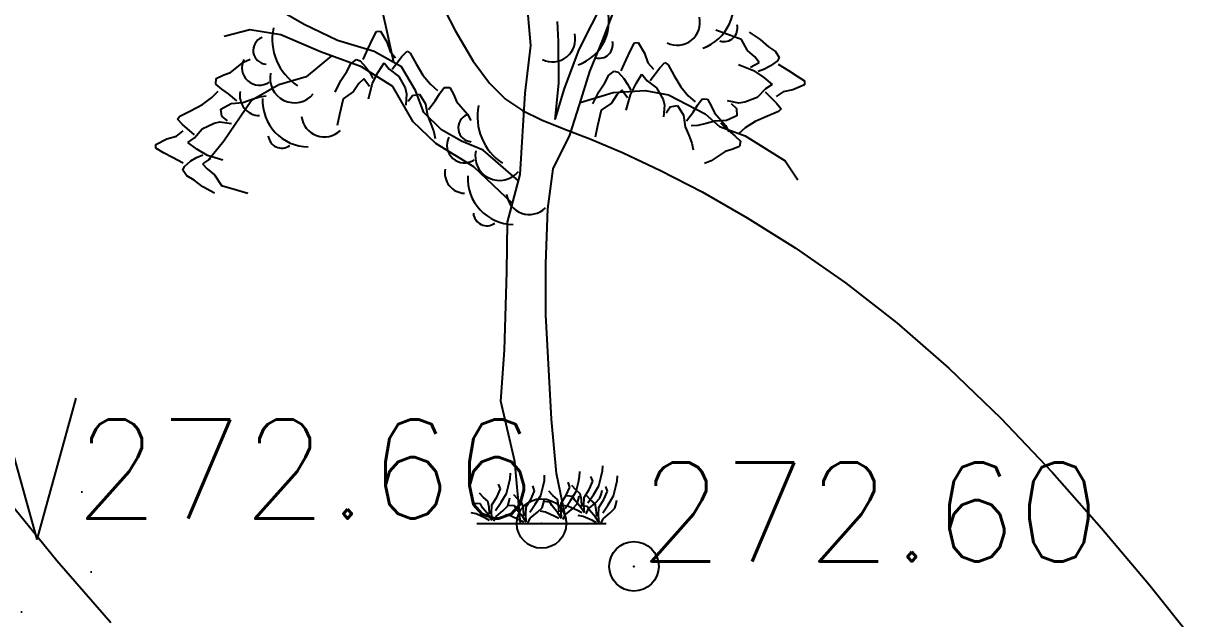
# Model space of a CAD drawing. Header units: millimetres. Extents: x 524954 to 526204, y 9523489 to 9524010.
# Drawn here: x 525404.87 to 525416.68, y 9523619.21 to 9523625.22 of the extents above; entities that cross this region are included whole.
import ezdxf
from ezdxf.enums import TextEntityAlignment as Align

# ---------------------------------------------------------------- set-up
doc = ezdxf.new("R2010")
doc.units = ezdxf.units.MM
doc.header["$PDMODE"] = 32
doc.header["$PDSIZE"] = 0.5
doc.linetypes.add('ACAD_ISO12W100', pattern=[21, 12, -3, 0, -3, 0, -3])
doc.linetypes.add('CACHE2', pattern=[4.7625, 3.175, -1.5875])
for name, color, linetype in [('Arbre', 34, 'ACAD_ISO12W100'), ('CN_01_00', 3, 'Continuous'), ('CN_02_00', 4, 'Continuous'), ('TopoAlt', 3, 'Continuous'), ('TOPOJIS', 7, 'Continuous'), ('Végétation_Plantation', 70, 'Continuous')]:
    doc.layers.add(name, color=color, linetype=linetype)
doc.styles.add('Simplex 1.0', font='Simplex.shx', dxfattribs={"width": 0.99, "height": 1})

# ---------------------------------------------------------------- blocks, each defined once
blk = doc.blocks.new('TCPOINT M')
at = {"color": 0}
blk.add_point((0, 0), dxfattribs=at)
at = {"layer": 'TopoAlt', "style": 'Simplex 1.0', "width": 0.99}
blk.add_attdef('ALT', (0.15, 0.15), '', height=1, dxfattribs=at)
blk = doc.blocks.new('v088')
at = {"linetype": 'Continuous'}
for p, q in [((-0.107, 4.829), (-0.165, 5.487)), ((0.51, 5.041), (0.671, 5.368)), ((-1.559, 4.967), (-1.635, 5.301)), ((-2.4, 5.043), (-2.621, 5.169)), ((0.619, 4.888), (0.731, 5.176)), ((-2.946, 4.988), (-3.206, 4.92)), ((-2.634, 4.938), (-2.946, 4.988)), ((-2.061, 4.882), (-2.4, 5.043)), ((-1.492, 4.659), (-1.559, 4.967)), ((0.172, 4.872), (0.161, 5.071)), ((0.379, 4.79), (0.51, 5.041)), ((-2.233, 4.766), (-2.634, 4.938)), ((-1.692, 4.771), (-2.061, 4.882)), ((0.174, 4.45), (0.172, 4.872)), ((0.489, 4.568), (0.619, 4.888)), ((-1.819, 4.613), (-2.233, 4.766)), ((-1.415, 4.615), (-1.692, 4.771)), ((-0.166, 4.349), (-0.107, 4.829)), ((0.231, 4.395), (0.379, 4.79)), ((-2.123, 4.725), (-2.377, 4.514)), ((-1.504, 4.415), (-1.819, 4.613)), ((-1.273, 4.376), (-1.415, 4.615)), ((-2.377, 4.514), (-2.655, 4.434)), ((0.384, 4.23), (0.489, 4.568)), ((-2.655, 4.434), (-2.931, 4.273)), ((-1.298, 4.058), (-1.504, 4.415)), ((-1.188, 4.154), (-1.273, 4.376)), ((0.138, 4.082), (0.174, 4.45)), ((0.138, 4.082), (0.231, 4.395)), ((0.724, 4.355), (1.047, 4.375)), ((1.047, 4.375), (1.284, 4.33)), ((-2.931, 4.273), (-3.209, 3.863)), ((-0.217, 3.527), (-0.166, 4.349)), ((0.391, 4.253), (0.724, 4.355)), ((1.284, 4.33), (1.655, 4.138)), ((-1.01, 3.977), (-1.188, 4.154)), ((0.285, 3.923), (0.384, 4.23)), ((1.655, 4.138), (1.8, 4.011)), ((-1.069, 3.839), (-1.298, 4.058)), ((-0.808, 3.863), (-1.01, 3.977)), ((0.118, 3.584), (0.285, 3.923)), ((1.8, 4.011), (2.057, 3.917)), ((2.057, 3.917), (2.461, 3.664)), ((-3.209, 3.863), (-3.367, 3.667)), ((-0.685, 3.605), (-1.069, 3.839)), ((-0.589, 3.774), (-0.808, 3.863)), ((-0.234, 3.461), (-0.589, 3.774)), ((2.461, 3.664), (2.589, 3.474)), ((-0.294, 3.234), (-0.685, 3.605)), ((0.064, 3.179), (0.118, 3.584)), ((-0.344, 3.046), (-0.217, 3.527)), ((0.045, 2.625), (0.064, 3.179)), ((-0.352, 2.542), (-0.344, 3.046)), ((0.043, 2.109), (0.045, 2.625)), ((-0.373, 1.752), (-0.352, 2.542)), ((0.102, 1.053), (0.043, 2.109)), ((-0.412, 1.235), (-0.373, 1.752)), ((-0.268, 0.628), (-0.412, 1.235)), ((0.151, 0.506), (0.102, 1.053)), ((-0.213, 0), (-0.268, 0.628)), ((0.256, 0), (0.151, 0.506)), ((-0.654, 0), (0.654, 0))]:
    blk.add_line(p, q, dxfattribs=at)
at = {"color": 3, "linetype": 'Continuous'}
for p, q in [((-1.707, 4.895), (-1.667, 4.973)), ((-1.667, 4.973), (-1.628, 4.976)), ((-1.628, 4.976), (-1.564, 4.867)), ((1.872, 4.946), (1.762, 4.985)), ((2.099, 4.964), (2.211, 4.89)), ((-1.751, 4.8), (-1.707, 4.895)), ((-1.564, 4.867), (-1.531, 4.771)), ((0.899, 4.779), (0.939, 4.857)), ((0.939, 4.857), (0.978, 4.861)), ((0.978, 4.861), (1.042, 4.751)), ((2.022, 4.89), (1.872, 4.946)), ((2.083, 4.778), (2.022, 4.89)), ((2.211, 4.89), (2.293, 4.818)), ((-1.801, 4.689), (-1.751, 4.8)), ((-1.531, 4.771), (-1.475, 4.707)), ((-1.411, 4.72), (-1.359, 4.773)), ((-1.359, 4.773), (-1.327, 4.751)), ((-1.327, 4.751), (-1.268, 4.645)), ((0.855, 4.685), (0.899, 4.779)), ((1.042, 4.751), (1.075, 4.656)), ((2.157, 4.714), (2.083, 4.778)), ((2.293, 4.818), (2.365, 4.769)), ((2.365, 4.769), (2.4, 4.71)), ((-3.143, 4.557), (-3.01, 4.66)), ((-3.01, 4.66), (-2.944, 4.692)), ((-1.966, 4.567), (-1.926, 4.645)), ((-1.926, 4.645), (-1.871, 4.687)), ((-1.871, 4.687), (-1.833, 4.675)), ((-1.833, 4.675), (-1.774, 4.612)), ((-1.774, 4.612), (-1.736, 4.556)), ((-1.651, 4.561), (-1.591, 4.654)), ((-1.591, 4.654), (-1.539, 4.59)), ((-1.508, 4.592), (-1.411, 4.72)), ((-1.268, 4.645), (-1.199, 4.529)), ((0.805, 4.573), (0.855, 4.685)), ((1.075, 4.656), (1.131, 4.592)), ((1.195, 4.604), (1.247, 4.657)), ((1.247, 4.657), (1.279, 4.636)), ((1.279, 4.636), (1.338, 4.53)), ((1.992, 4.638), (2.142, 4.578)), ((2.113, 4.611), (2.199, 4.658)), ((2.199, 4.658), (2.157, 4.714)), ((2.313, 4.623), (2.253, 4.592)), ((2.383, 4.674), (2.313, 4.623)), ((2.4, 4.71), (2.383, 4.674)), ((2.393, 4.64), (2.497, 4.577)), ((-3.291, 4.441), (-3.287, 4.496)), ((-3.287, 4.496), (-3.21, 4.533)), ((-3.21, 4.533), (-3.143, 4.557)), ((-2.027, 4.477), (-1.966, 4.567)), ((-1.795, 4.494), (-1.845, 4.445)), ((-1.737, 4.415), (-1.795, 4.494)), ((-1.736, 4.556), (-1.705, 4.495)), ((-1.708, 4.448), (-1.651, 4.561)), ((-1.539, 4.59), (-1.443, 4.518)), ((-1.443, 4.518), (-1.378, 4.401)), ((-1.199, 4.529), (-1.123, 4.438)), ((0.64, 4.452), (0.68, 4.53)), ((0.68, 4.53), (0.735, 4.572)), ((0.735, 4.572), (0.773, 4.559)), ((0.773, 4.559), (0.832, 4.496)), ((0.832, 4.496), (0.87, 4.441)), ((0.955, 4.445), (1.015, 4.539)), ((1.015, 4.539), (1.067, 4.474)), ((1.098, 4.476), (1.195, 4.604)), ((1.338, 4.53), (1.407, 4.414)), ((2.142, 4.578), (2.247, 4.507)), ((2.253, 4.592), (2.189, 4.569)), ((2.247, 4.507), (2.332, 4.436)), ((2.497, 4.577), (2.585, 4.521)), ((2.585, 4.521), (2.658, 4.472)), ((-3.23, 4.39), (-3.291, 4.441)), ((-3.162, 4.341), (-3.23, 4.39)), ((-2.086, 4.357), (-2.027, 4.477)), ((-1.845, 4.445), (-1.9, 4.365)), ((-1.749, 4.291), (-1.708, 4.448)), ((-1.378, 4.401), (-1.363, 4.341)), ((-1.123, 4.438), (-1.052, 4.377)), ((-1.03, 4.342), (-0.984, 4.405)), ((-0.984, 4.405), (-0.928, 4.404)), ((-0.928, 4.404), (-0.887, 4.33)), ((0.579, 4.362), (0.64, 4.452)), ((0.811, 4.379), (0.761, 4.33)), ((0.869, 4.3), (0.811, 4.379)), ((0.87, 4.441), (0.901, 4.38)), ((0.898, 4.333), (0.955, 4.445)), ((1.067, 4.474), (1.163, 4.402)), ((1.163, 4.402), (1.228, 4.286)), ((1.407, 4.414), (1.483, 4.322)), ((2.262, 4.393), (2.179, 4.306)), ((2.332, 4.436), (2.262, 4.393)), ((2.54, 4.383), (2.441, 4.361)), ((2.656, 4.433), (2.54, 4.383)), ((2.658, 4.472), (2.656, 4.433)), ((-3.427, 4.233), (-3.331, 4.304)), ((-3.331, 4.304), (-3.266, 4.37)), ((-3.079, 4.271), (-3.162, 4.341)), ((-3.137, 4.244), (-3.019, 4.255)), ((-3.019, 4.255), (-2.933, 4.286)), ((-2.933, 4.286), (-2.851, 4.312)), ((-2.851, 4.312), (-2.783, 4.321)), ((-2.003, 4.29), (-2.04, 4.134)), ((-1.9, 4.365), (-2.003, 4.29)), ((-1.363, 4.341), (-1.372, 4.226)), ((-1.349, 4.266), (-1.305, 4.325)), ((-1.305, 4.325), (-1.233, 4.338)), ((-1.233, 4.338), (-1.171, 4.241)), ((-1.141, 4.184), (-1.075, 4.271)), ((-1.075, 4.271), (-1.03, 4.342)), ((-0.887, 4.33), (-0.859, 4.265)), ((-0.859, 4.265), (-0.748, 4.137)), ((0.52, 4.241), (0.579, 4.362)), ((0.761, 4.33), (0.706, 4.249)), ((0.857, 4.176), (0.898, 4.333)), ((1.228, 4.286), (1.243, 4.226)), ((1.483, 4.322), (1.554, 4.261)), ((1.576, 4.226), (1.623, 4.29)), ((1.623, 4.29), (1.678, 4.289)), ((1.678, 4.289), (1.719, 4.214)), ((1.994, 4.248), (1.88, 4.272)), ((2.055, 4.256), (1.994, 4.248)), ((2.179, 4.306), (2.055, 4.256)), ((2.26, 4.362), (2.375, 4.249)), ((2.441, 4.361), (2.371, 4.315)), ((-3.656, 4.117), (-3.547, 4.171)), ((-3.547, 4.171), (-3.427, 4.233)), ((-3.239, 4.188), (-3.137, 4.244)), ((-3.229, 4.115), (-3.239, 4.188)), ((-1.171, 4.241), (-1.153, 4.123)), ((-0.748, 4.137), (-0.713, 4.073)), ((0.603, 4.175), (0.566, 4.019)), ((0.706, 4.249), (0.603, 4.175)), ((1.243, 4.226), (1.234, 4.11)), ((1.258, 4.15), (1.301, 4.209)), ((1.301, 4.209), (1.373, 4.223)), ((1.373, 4.223), (1.435, 4.125)), ((1.465, 4.068), (1.531, 4.155)), ((1.531, 4.155), (1.576, 4.226)), ((1.719, 4.214), (1.747, 4.149)), ((1.747, 4.149), (1.858, 4.021)), ((1.917, 4.244), (1.97, 4.193)), ((1.97, 4.193), (1.975, 4.12)), ((2.396, 4.162), (2.283, 4.116)), ((2.375, 4.249), (2.421, 4.191)), ((2.421, 4.191), (2.396, 4.162)), ((-3.679, 4.087), (-3.656, 4.117)), ((-3.629, 4.032), (-3.679, 4.087)), ((-3.507, 3.927), (-3.629, 4.032)), ((-3.43, 3.988), (-3.309, 4.046)), ((-3.309, 4.046), (-3.249, 4.058)), ((-3.249, 4.058), (-3.134, 4.042)), ((-3.172, 4.068), (-3.229, 4.115)), ((-2.04, 4.134), (-2.065, 4.02)), ((-1.153, 4.123), (-1.118, 4.039)), ((-1.118, 4.039), (-1.087, 3.959)), ((0.566, 4.019), (0.541, 3.904)), ((1.435, 4.125), (1.453, 4.007)), ((1.58, 4.022), (1.511, 4.017)), ((1.664, 4.043), (1.58, 4.022)), ((1.751, 4.067), (1.664, 4.043)), ((1.87, 4.071), (1.751, 4.067)), ((1.81, 4.048), (1.888, 3.972)), ((1.858, 4.021), (1.893, 3.958)), ((1.975, 4.12), (1.87, 4.071)), ((2.16, 4.062), (2.059, 3.998)), ((2.283, 4.116), (2.16, 4.062)), ((-3.785, 3.887), (-3.688, 3.915)), ((-3.688, 3.915), (-3.621, 3.967)), ((-3.507, 3.896), (-3.43, 3.988)), ((-1.087, 3.959), (-1.074, 3.891)), ((1.453, 4.007), (1.488, 3.924)), ((1.488, 3.924), (1.519, 3.844)), ((1.888, 3.972), (1.953, 3.918)), ((1.953, 3.918), (2.01, 3.864)), ((2.059, 3.998), (1.99, 3.936)), ((-3.898, 3.83), (-3.785, 3.887)), ((-3.897, 3.791), (-3.898, 3.83)), ((-3.821, 3.747), (-3.897, 3.791)), ((-3.574, 3.849), (-3.507, 3.896)), ((-3.484, 3.783), (-3.574, 3.849)), ((-3.375, 3.72), (-3.484, 3.783)), ((1.519, 3.844), (1.532, 3.776)), ((2.002, 3.81), (1.923, 3.778)), ((2.01, 3.864), (2.002, 3.81)), ((-3.729, 3.697), (-3.821, 3.747)), ((-3.621, 3.641), (-3.729, 3.697)), ((-3.609, 3.608), (-3.542, 3.663)), ((-3.542, 3.663), (-3.485, 3.698)), ((-3.485, 3.698), (-3.422, 3.725)), ((-3.344, 3.689), (-3.426, 3.635)), ((-3.221, 3.67), (-3.375, 3.72)), ((1.714, 3.664), (1.647, 3.637)), ((1.855, 3.758), (1.714, 3.664)), ((1.923, 3.778), (1.855, 3.758)), ((-3.623, 3.571), (-3.609, 3.608)), ((-3.585, 3.514), (-3.623, 3.571)), ((-3.426, 3.635), (-3.38, 3.583)), ((-3.38, 3.583), (-3.303, 3.524)), ((-3.509, 3.469), (-3.585, 3.514)), ((-3.423, 3.403), (-3.509, 3.469)), ((-3.303, 3.524), (-3.234, 3.416)), ((-3.306, 3.337), (-3.423, 3.403)), ((-3.234, 3.416), (-3.081, 3.37)), ((-3.081, 3.37), (-2.968, 3.339)), ((-0.317, 0.454), (-0.315, 0.507)), ((0.029, 0.435), (0.031, 0.488)), ((0.373, 0.416), (0.385, 0.474)), ((0.385, 0.474), (0.387, 0.526)), ((0.517, 0.426), (0.5, 0.476)), ((0.579, 0.38), (0.603, 0.474)), ((0.603, 0.474), (0.615, 0.531)), ((0.615, 0.531), (0.618, 0.584)), ((0.765, 0.43), (0.767, 0.483)), ((-0.416, 0.349), (-0.433, 0.399)), ((-0.353, 0.303), (-0.329, 0.397)), ((-0.329, 0.397), (-0.317, 0.454)), ((-0.07, 0.329), (-0.087, 0.38)), ((-0.007, 0.284), (0.017, 0.377)), ((0.017, 0.377), (0.029, 0.435)), ((0.25, 0.286), (0.286, 0.368)), ((0.286, 0.368), (0.269, 0.418)), ((0.346, 0.341), (0.305, 0.385)), ((0.349, 0.322), (0.373, 0.416)), ((0.481, 0.344), (0.517, 0.426)), ((0.524, 0.291), (0.579, 0.38)), ((0.666, 0.325), (0.649, 0.375)), ((0.728, 0.279), (0.752, 0.373)), ((0.752, 0.373), (0.765, 0.43)), ((-0.587, 0.264), (-0.627, 0.308)), ((-0.541, 0.224), (-0.587, 0.264)), ((-0.502, 0.188), (-0.452, 0.267)), ((-0.452, 0.267), (-0.416, 0.349)), ((-0.409, 0.214), (-0.353, 0.303)), ((-0.327, 0.226), (-0.32, 0.26)), ((-0.24, 0.245), (-0.281, 0.288)), ((-0.195, 0.204), (-0.24, 0.245)), ((-0.156, 0.168), (-0.106, 0.248)), ((-0.106, 0.248), (-0.07, 0.329)), ((-0.063, 0.195), (-0.007, 0.284)), ((0.019, 0.207), (0.026, 0.24)), ((0.115, 0.284), (0.075, 0.327)), ((0.161, 0.243), (0.115, 0.284)), ((0.173, 0.185), (0.161, 0.243)), ((0.2, 0.207), (0.25, 0.286)), ((0.315, 0.274), (0.25, 0.279)), ((0.293, 0.233), (0.349, 0.322)), ((0.337, 0.236), (0.315, 0.274)), ((0.392, 0.301), (0.346, 0.341)), ((0.361, 0.197), (0.375, 0.245)), ((0.375, 0.245), (0.382, 0.279)), ((0.404, 0.243), (0.392, 0.301)), ((0.409, 0.175), (0.404, 0.243)), ((0.428, 0.183), (0.43, 0.264)), ((0.43, 0.264), (0.481, 0.344)), ((0.495, 0.24), (0.454, 0.284)), ((0.469, 0.209), (0.524, 0.291)), ((0.541, 0.2), (0.495, 0.24)), ((0.546, 0.209), (0.591, 0.255)), ((0.579, 0.163), (0.63, 0.243)), ((0.591, 0.255), (0.606, 0.303)), ((0.606, 0.303), (0.613, 0.337)), ((0.63, 0.243), (0.666, 0.325)), ((0.673, 0.19), (0.728, 0.279)), ((-0.618, 0.197), (-0.683, 0.202)), ((-0.596, 0.159), (-0.618, 0.197)), ((-0.536, 0.087), (-0.596, 0.159)), ((-0.529, 0.166), (-0.541, 0.224)), ((-0.524, 0.099), (-0.529, 0.166)), ((-0.505, 0.106), (-0.502, 0.188)), ((-0.464, 0.132), (-0.409, 0.214)), ((-0.459, 0.072), (-0.387, 0.132)), ((-0.387, 0.132), (-0.341, 0.178)), ((-0.341, 0.178), (-0.327, 0.226)), ((-0.272, 0.178), (-0.337, 0.183)), ((-0.25, 0.139), (-0.272, 0.178)), ((-0.19, 0.067), (-0.25, 0.139)), ((-0.183, 0.147), (-0.195, 0.204)), ((-0.178, 0.079), (-0.183, 0.147)), ((-0.159, 0.087), (-0.156, 0.168)), ((-0.118, 0.113), (-0.063, 0.195)), ((-0.041, 0.113), (0.005, 0.159)), ((0.041, 0.115), (-0.01, 0.125)), ((0.005, 0.159), (0.019, 0.207)), ((0.084, 0.216), (0.019, 0.221)), ((0.106, 0.178), (0.084, 0.216)), ((0.166, 0.106), (0.106, 0.178)), ((0.178, 0.118), (0.173, 0.185)), ((0.197, 0.125), (0.2, 0.207)), ((0.202, 0.055), (0.197, 0.125)), ((0.272, 0.173), (0.221, 0.183)), ((0.238, 0.151), (0.293, 0.233)), ((0.243, 0.091), (0.315, 0.151)), ((0.365, 0.13), (0.272, 0.173)), ((0.315, 0.151), (0.361, 0.197)), ((0.397, 0.163), (0.337, 0.236)), ((0.406, 0.108), (0.365, 0.13)), ((0.433, 0.108), (0.397, 0.163)), ((0.464, 0.173), (0.399, 0.178)), ((0.433, 0.113), (0.428, 0.183)), ((0.45, 0.099), (0.474, 0.149)), ((0.486, 0.135), (0.464, 0.173)), ((0.474, 0.149), (0.546, 0.209)), ((0.546, 0.063), (0.486, 0.135)), ((0.553, 0.142), (0.541, 0.2)), ((0.558, 0.075), (0.553, 0.142)), ((0.577, 0.082), (0.579, 0.163)), ((0.618, 0.108), (0.673, 0.19)), ((0.695, 0.108), (0.74, 0.154)), ((0.74, 0.154), (0.755, 0.202)), ((0.755, 0.202), (0.762, 0.236)), ((-0.661, 0.096), (-0.712, 0.106)), ((-0.567, 0.053), (-0.661, 0.096)), ((-0.527, 0.031), (-0.567, 0.053)), ((-0.5, 0.031), (-0.536, 0.087)), ((-0.5, 0.036), (-0.505, 0.106)), ((-0.483, 0.022), (-0.459, 0.072)), ((-0.315, 0.077), (-0.365, 0.087)), ((-0.221, 0.034), (-0.315, 0.077)), ((-0.18, 0.012), (-0.221, 0.034)), ((-0.154, 0.012), (-0.19, 0.067)), ((-0.154, 0.017), (-0.159, 0.087)), ((-0.137, 0.002), (-0.113, 0.053)), ((-0.113, 0.053), (-0.041, 0.113)), ((0.135, 0.072), (0.041, 0.115)), ((0.175, 0.05), (0.135, 0.072)), ((0.202, 0.05), (0.166, 0.106)), ((0.219, 0.041), (0.243, 0.091)), ((0.421, 0.072), (0.37, 0.082)), ((0.514, 0.029), (0.421, 0.072)), ((0.555, 0.007), (0.514, 0.029)), ((0.582, 0.007), (0.546, 0.063)), ((0.582, 0.012), (0.577, 0.082)), ((0.599, -0.002), (0.623, 0.048)), ((0.623, 0.048), (0.695, 0.108))]:
    blk.add_line(p, q, dxfattribs=at)
for centre, major_axis, start_param, end_param in [((1.475, 5.243), (0.33, 0.33), 4.265936, 5.872819), ((0.215, 5.075), (-0.33, 0.33), 2.69514, 4.302022), ((1.37, 5.065), (-0.164, 0.164), 1.908121, 4.146545), ((-2.155, 4.896), (-0.4, 0.4), 0.587708, 1.773422), ((1.844, 5.006), (-0.0964, 0.0964), 2.051824, 4.174223), ((-2.774, 4.781), (-0.099, 0.099), -0.421529, 2.292047), ((0.11, 4.897), (-0.164, 0.164), 1.908121, 4.146545), ((0.584, 4.837), (0.0964, 0.0964), 3.62262, 5.745019), ((-2.851, 4.605), (-0.125, 0.125), 0.293965, 2.957824), ((-2.497, 4.497), (0.174, 0.174), 2.133893, 4.816631), ((-2.844, 4.326), (-0.145, 0.145), 0.590553, 2.325666), ((-2.352, 4.272), (0.33, 0.33), 2.307735, 3.914618), ((-0.082, 4.112), (0.4, 0.4), 2.158504, 3.344219), ((-2.195, 4.138), (0.164, 0.164), 2.463212, 4.701636), ((-0.702, 3.998), (0.099, 0.099), 1.149268, 3.862844), ((-2.625, 3.929), (0.0964, 0.0964), 2.435534, 4.557933), ((-0.779, 3.821), (0.125, 0.125), 1.864761, 4.52862), ((-0.424, 3.713), (0.174, 0.174), 2.133893, 4.816631), ((-0.772, 3.542), (-0.145, 0.145), 0.590553, 2.325666), ((-0.28, 3.489), (0.33, 0.33), 2.307735, 3.914618), ((-0.123, 3.354), (0.164, 0.164), 2.463212, 4.701636), ((-0.553, 3.145), (0.0964, 0.0964), 2.435534, 4.557933)]:
    blk.add_ellipse(centre, major_axis=major_axis, ratio=1, start_param=start_param, end_param=end_param, dxfattribs=at)

msp = doc.modelspace()

# ---------------------------------------------------------------- hatches: boundary and pattern name
at = {"layer": 'Végétation_Plantation', "linetype": 'CACHE2', "ltscale": 0.5}
h = msp.add_hatch(dxfattribs=at)
h.set_pattern_fill('BROUSS', color=256, scale=1.5, style=0)
h.set_pattern_definition([(74.475889, (0, 0), (-3.750000001, 13.500000005), [2.25, -11.761156275]), (74.475889, (3.75, 4.5), (-3.750000001, 13.500000005), [2.25, -11.761156275]), (74.475889, (7.5, 9), (-3.750000001, 13.500000005), [2.25, -11.761156275]), (105.524111, (0, 0), (-7.500000003, 4e-10), [1.5, -12.511156275]), (105.524111, (3.75, 4.5), (-7.500000003, 4e-10), [1.5, -12.511156275]), (105.524111, (7.5, 9), (-7.500000003, 4e-10), [1.5, -12.511156275]), (0, (0.453, 0.484), (3.75, 4.5), [0, -7.5]), (0, (1.468, 1.072), (3.75, 4.5), [0, -7.5]), (0, (1.1713, 1.8804), (3.75, 4.5), [0, -7.5]), (0, (2.327, 1.9907), (3.75, 4.5), [0, -7.5]), (0, (1.64, 3.7912), (3.75, 4.5), [0, -7.5]), (0, (0.3684, 2.1545), (3.75, 4.5), [0, -7.5]), (0, (0.281, 2.4684), (3.75, 4.5), [0, -7.5]), (0, (0.0314, 3.7912), (3.75, 4.5), [0, -7.5]), (0, (-0.7807, 0.2634), (3.75, 4.5), [0, -7.5]), (0, (-0.8588, 0.9984), (3.75, 4.5), [0, -7.5]), (0, (-1.468, 0.19), (3.75, 4.5), [0, -7.5]), (0, (-1.624, 1.2924), (3.75, 4.5), [0, -7.5]), (0, (-1.1242, 1.9905), (3.75, 4.5), [0, -7.5]), (0, (-1.3274, 2.6888), (3.75, 4.5), [0, -7.5]), (0, (-1.9207, 3.5707), (3.75, 4.5), [0, -7.5]), (0, (-0.406, 2.9085), (3.75, 4.5), [0, -7.5]), (0, (-2.53, 2.064), (3.75, 4.5), [0, -7.5]), (0, (-2.7485, 0.6675), (3.75, 4.5), [0, -7.5]), (0, (-1.1235, -0.4347), (3.75, 4.5), [0, -7.5]), (0, (-0.156, -0.7287), (3.75, 4.5), [0, -7.5]), (0, (-0.812, -1.537), (3.75, 4.5), [0, -7.5]), (0, (1.5774, -1.4635), (3.75, 4.5), [0, -7.5]), (0, (0.5466, -0.3245), (3.75, 4.5), [0, -7.5]), (0, (1.468, -0.104), (3.75, 4.5), [0, -7.5])])
h.paths.add_polyline_path([(525377.673, 9523660.945), (525407.866, 9523647.437), (525404.193, 9523635.327), (525403.476, 9523627.007), (525405.987, 9523619.737), (525406.747, 9523612.886), (525407.177, 9523604.448), (525411.057, 9523590.152), (525390.646, 9523585.184), (525385.798, 9523596.139), (525380.179, 9523608.044), (525379.541, 9523623.33), (525380.945, 9523632.682), (525378.138, 9523643.509), (525376.097, 9523653.982)])

# ---------------------------------------------------------------- linework, layer by layer
at = {"layer": 'CN_01_00', "elevation": 273, "flags": 128}
msp.add_lwpolyline([(525409.019, 9523625.559), (525409.229, 9523625.149), (525409.411, 9523624.842), (525409.577, 9523624.619), (525409.739, 9523624.458), (525409.91, 9523624.341), (525410.103, 9523624.248), (525410.329, 9523624.158), (525410.6, 9523624.052), (525410.927, 9523623.914), (525411.304, 9523623.737), (525411.725, 9523623.52), (525412.181, 9523623.259), (525412.666, 9523622.953), (525413.173, 9523622.6), (525413.693, 9523622.196), (525414.219, 9523621.74), (525414.745, 9523621.233), (525415.262, 9523620.688), (525415.762, 9523620.123), (525416.238, 9523619.557), (525416.681, 9523619.005)], dxfattribs=at)
at = {"layer": 'CN_02_00', "elevation": 272, "flags": 128}
msp.add_lwpolyline([(525404.697, 9523620.421), (525405.206, 9523619.795), (525405.749, 9523619.167)], dxfattribs=at)

# ---------------------------------------------------------------- block references
at = {"layer": 'Arbre'}
msp.add_blockref('v088', (525410.102, 9523620.169), dxfattribs=at)
at = {"layer": 'TOPOJIS'}
ref = msp.add_blockref('TCPOINT M', (525410.102, 9523620.169, 272.66), dxfattribs=at)
ref.add_attrib('ALT', '272.66', dxfattribs={"layer": 'TopoAlt', "height": 1, "style": 'Simplex 1.0', "width": 0.99}).set_placement((525410.052, 9523620.219, 272.66), align=Align.RIGHT)
ref = msp.add_blockref('TCPOINT M', (525411.036, 9523619.736, 272.6), dxfattribs=at)
ref.add_attrib('ALT', '272.60', (525411.086, 9523619.786, 272.6), dxfattribs={"layer": 'TopoAlt', "height": 1, "style": 'Simplex 1.0', "width": 0.99})

doc.saveas('drawing.dxf')
